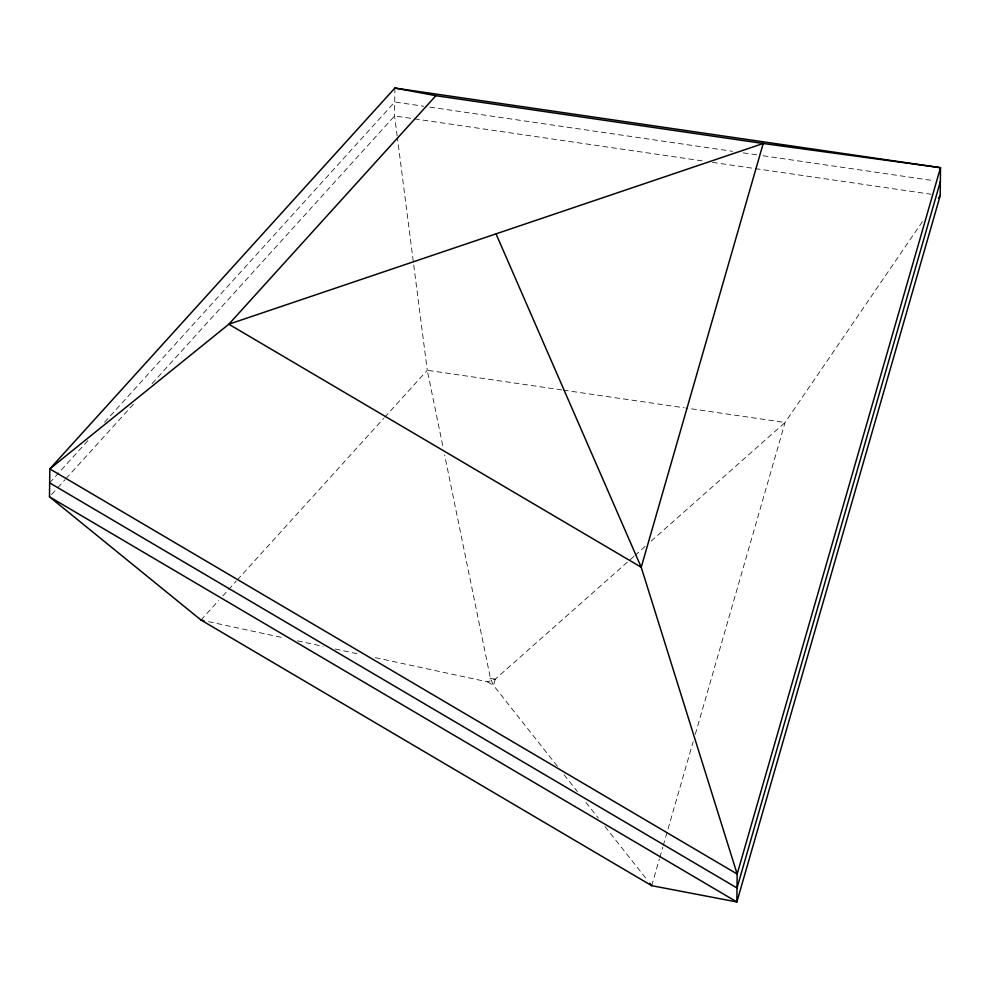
<?xml version="1.0" encoding="UTF-8"?>
<svg xmlns="http://www.w3.org/2000/svg" width="990" height="990" viewBox="0 0 990 990"><rect width="100%" height="100%" fill="white"/><g stroke="black" fill="none" stroke-linecap="round" stroke-linejoin="round"><path stroke-width="0.74" stroke-dasharray="4.95 3.71" d="M394.874 88.048L394.577 115.966L397.139 135.877M651.717 885.679L659.414 858.949M659.835 857.464L662.83 847.081M663.251 845.596L693.173 741.671M695.302 734.246L785.058 422.495L922.779 221.092M49.648 482.873L87.986 440.562M104.569 422.26L394.725 102.007L423.769 106.239M51.567 494.542L56.752 488.825M57.791 487.686L65.043 479.68M66.082 478.529L135.506 401.903M152.089 383.6L394.577 115.966L412.929 118.639M200.995 620.025L218.642 600.546M222.787 595.968L236.288 581.081M237.315 579.93L383.675 418.399M384.714 417.248L427.272 370.285L397.337 137.412M633.823 556.454L495.285 679.165L487.427 681.825L374.356 657.434M634.974 555.439L646.52 545.205M651.135 541.122L785.058 422.495L685.674 407.991M429.883 107.13L732.501 151.309M743.193 152.868L756.954 154.873M763.067 155.764L934.238 180.749M414.451 118.862L704.843 161.246M712.478 162.36L753.749 168.387M755.283 168.609L931.046 194.263M561.825 389.924L427.272 370.285L443.075 447.332M563.347 390.147L684.14 407.769M208.531 621.658L283.907 637.919M297.47 640.839L323.099 646.371M335.164 648.97L359.283 654.18M557.358 766.235L493.49 685.402L490.471 678.459L444.621 454.88M564.028 774.675L577.368 791.567M585.944 802.432L598.344 818.111M605.014 826.563L647.905 880.852M495.285 679.165L493.49 685.402L487.427 681.825L490.471 678.459L495.285 679.165"/><path stroke-width="1.49" d="M49.5 496.832L49.797 468.914L394.874 88.048L940.5 167.681L940.215 195.599L736.869 901.952L651.717 885.679L200.995 620.025L49.5 496.832L736.869 901.952L737.166 874.034L940.5 167.681L763.216 143.488L435.872 95.708L394.874 88.048M940.351 181.64L737.018 887.993L49.648 482.873M938.471 198.149L940.215 195.599M435.872 95.708L228.838 324.213L49.797 468.914L737.166 874.034L641.223 567.258L496.027 233.863M200.995 620.025L204.002 620.681M649.811 883.266L651.717 885.679M763.216 143.488L641.223 567.258L228.838 324.213L763.216 143.488"/></g></svg>
